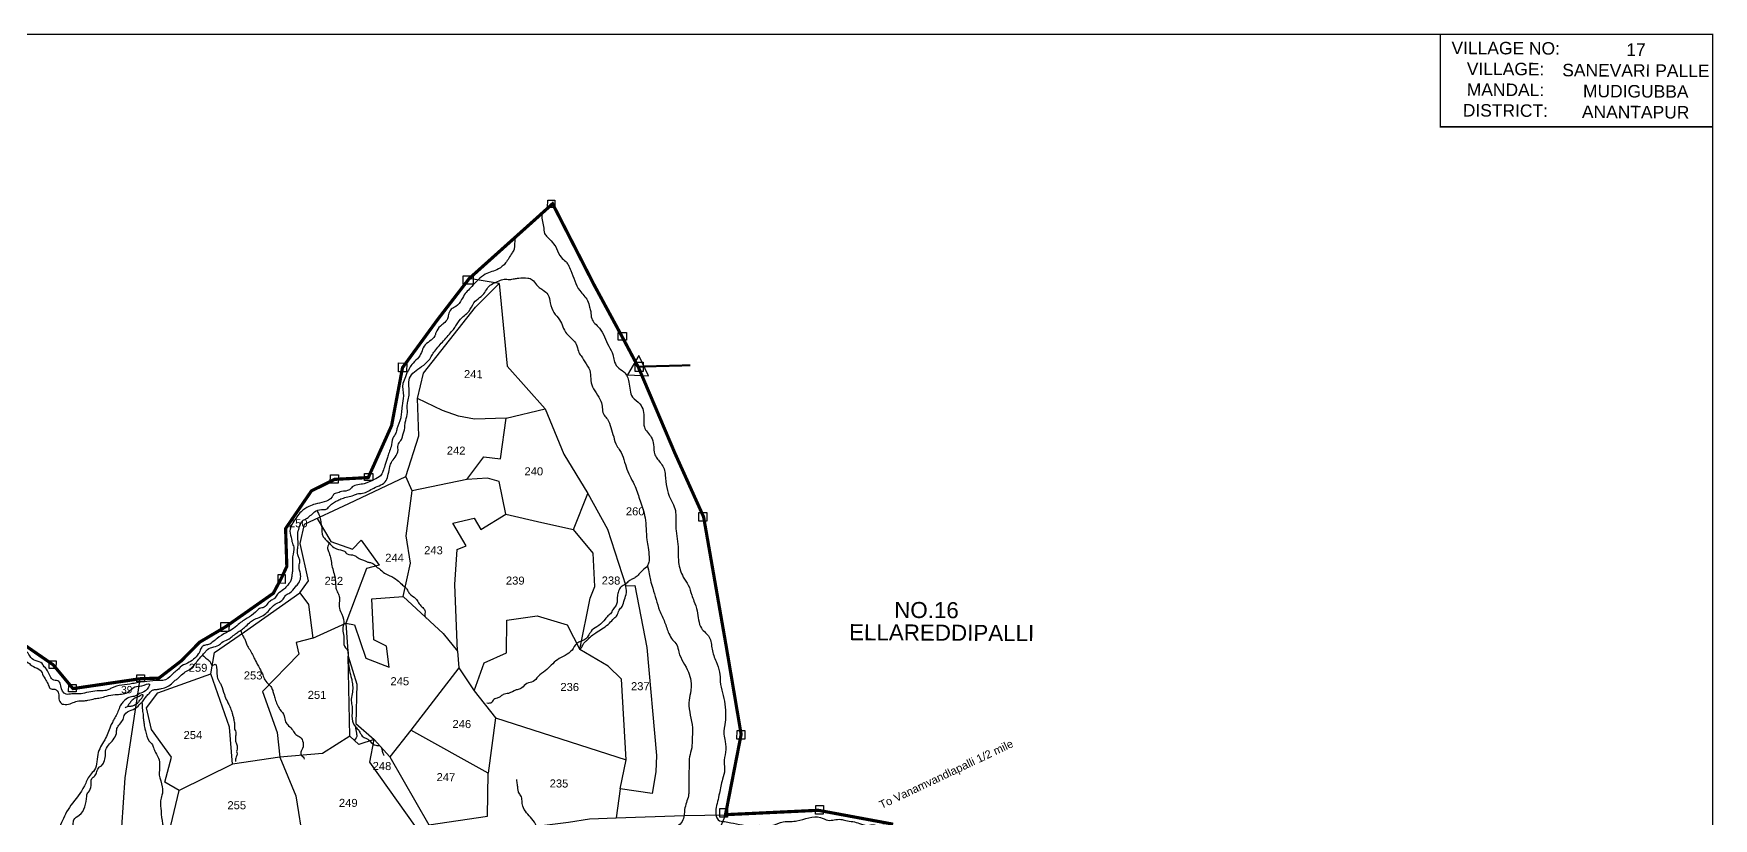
# Model space of a CAD drawing. Header units: feet. Extents: x 177753 to 186270, y 1578848 to 1588126.
# Drawn here: x 181048 to 185264, y 1586156 to 1588126 of the extents above; entities that cross this region are included whole.
import ezdxf
from ezdxf.enums import TextEntityAlignment as Align

# ---------------------------------------------------------------- set-up
doc = ezdxf.new("R2010")
doc.units = ezdxf.units.FT
doc.header["$LTSCALE"] = 15
doc.header["$MEASUREMENT"] = 0
doc.linetypes.add('HIDDEN2', pattern=[0.1875, 0.125, -0.0625])
for name, color, linetype in [('DIMENSION', 7, 'Continuous'), ('PLOT', 7, 'Continuous'), ('PLOT NO', 7, 'Continuous'), ('TANKS-STREAM', 4, 'Continuous'), ('TEXT', 255, 'Continuous')]:
    doc.layers.add(name, color=color, linetype=linetype)
doc.layers.add('VILLAGE BOUNDRY', color=5, linetype='HIDDEN2', lineweight=100)
doc.styles.get("Standard").update_dxf_attribs({"font": 'arial.ttf'})

msp = doc.modelspace()

# ---------------------------------------------------------------- linework, layer by layer
at = {"layer": 'DIMENSION', "lineweight": -2}
for points in [[(182338.4, 1587707.6), (182356.4, 1587707.5), (182356.3, 1587689.1), (182338.3, 1587689.2)], [(182126.6, 1587517.9), (182151.5, 1587517.7), (182151.3, 1587496.9), (182126.5, 1587497)], [(182515.1, 1587375.8), (182536, 1587375.7), (182535.9, 1587356.1), (182515, 1587356.2)], [(181964.1, 1587299), (181984.6, 1587298.9), (181984.5, 1587276.9), (181964, 1587277)], [(182558.1, 1587300.8), (182577.7, 1587300.7), (182577.6, 1587277.9), (182558, 1587278)], [(181793, 1587018.5), (181813.2, 1587018.4), (181813, 1586997.4), (181792.8, 1586997.5)], [(181878.9, 1587021.9), (181899.6, 1587021.8), (181899.6, 1587004.2), (181878.8, 1587004.3)], [(182717.5, 1586923.5), (182737.6, 1586923.4), (182737.5, 1586901.6), (182717.4, 1586901.8)], [(181661.8, 1586768.4), (181679.9, 1586768.3), (181679.7, 1586745.9), (181661.7, 1586746)], [(181517.9, 1586647.4), (181538.8, 1586647.3), (181538.6, 1586625), (181517.8, 1586625.1)], [(181087.2, 1586551.4), (181104.6, 1586551.3), (181104.4, 1586532.1), (181087.1, 1586532.2)], [(181136.4, 1586491.9), (181154.9, 1586491.8), (181154.8, 1586473.7), (181136.3, 1586473.8)], [(181307.8, 1586516.1), (181326.5, 1586516), (181326.4, 1586498.6), (181307.7, 1586498.7)], [(182813.5, 1586376.5), (182832.9, 1586376.4), (182832.8, 1586354.9), (182813.4, 1586355)], [(183010.9, 1586188.6), (183030.3, 1586188.5), (183030.1, 1586166.9), (183010.8, 1586167)], [(182770.4, 1586180.9), (182789.7, 1586180.8), (182789.6, 1586159.2), (182770.3, 1586159.4)]]:
    msp.add_lwpolyline(points, close=True, dxfattribs=at)
msp.add_lwpolyline([(182538.3, 1587269.3), (182591.6, 1587266.7), (182567.4, 1587317.8), (182538.3, 1587269.3)], dxfattribs=at)
at = {"layer": 'PLOT', "lineweight": -2}
for points in [[(181716.8, 1586722.5), (181738.2, 1586752.2), (181717.6, 1586846.1), (181728.2, 1586894.1), (181839.1, 1586946.2), (181982.3, 1587014.4), (182015, 1587116.2), (182011.8, 1587209.9), (182026.6, 1587273.7), (182157.5, 1587438.8), (182216.8, 1587498.3), (182141.4, 1587510.8)], [(182216.8, 1587498.3), (182237.1, 1587290.8), (182331.8, 1587184.1), (182378.9, 1587069.8), (182439.4, 1586971.2), (182488.1, 1586882.3), (182534.8, 1586739.4), (182557.5, 1586740.5), (182587, 1586584.8), (182611.2, 1586313.7), (182610.2, 1586273), (182600.4, 1586218.6), (182520.3, 1586230.1), (182510.1, 1586157.3)], [(182234.5, 1587160.5), (182154.6, 1587158.4), (182114.5, 1587165.7), (182074.8, 1587179.4), (182011.8, 1587209.9)], [(182135.5, 1587006.7), (182178.5, 1587063.5), (182219.7, 1587058.3), (182234.5, 1587160.5), (182331.8, 1587184.1)], [(181749, 1586608.1), (181832.2, 1586645.9), (181854, 1586641.8), (181881.8, 1586558.4), (181940.9, 1586535.3), (181934, 1586588.6), (181901.9, 1586604), (181897.5, 1586707.2), (181975.4, 1586713.1), (181994.1, 1586796.9), (181983.4, 1586864.8), (181998.5, 1586977.8), (181982.3, 1587014.4)], [(182233.2, 1586919.9), (182216.8, 1587001.4), (182187.2, 1587009.7), (182135.5, 1587006.7), (181998.5, 1586977.8)], [(182520.5, 1586230), (182535.6, 1586303.4), (182523.5, 1586505.4), (182490.3, 1586538), (182418.9, 1586580.2), (182444.8, 1586709), (182456.5, 1586737.7), (182452.5, 1586821.6), (182403.4, 1586880.9), (182439.4, 1586971.2)], [(181760.2, 1586909.1), (181794.6, 1586851), (181848.9, 1586831.4), (181870, 1586854.1), (181915.5, 1586791.7), (181883.8, 1586783.3), (181832.2, 1586645.9)], [(182112.4, 1586575.5), (182105.3, 1586743.1), (182111.1, 1586830.6), (182133.7, 1586840.1), (182100.6, 1586896.9), (182154.2, 1586909.2), (182170.4, 1586881.2), (182233.2, 1586919.9), (182323.4, 1586898.5), (182403.4, 1586880.9)], [(181469.8, 1585969.5), (181445.8, 1586033.8), (181412.3, 1586078.9), (181392.5, 1586138.6), (181413.3, 1586225.9), (181378, 1586247.3), (181394.2, 1586309.6), (181344.6, 1586379.1), (181331.4, 1586433.5), (181360.1, 1586471), (181492.9, 1586518.5), (181502.7, 1586572.7), (181577.5, 1586624), (181716.8, 1586722.5), (181738.3, 1586693), (181749, 1586608.1), (181707.6, 1586597.6), (181713.9, 1586567.9), (181623.1, 1586474.5), (181659.6, 1586371.5), (181666.3, 1586309.4), (181547.5, 1586292), (181413.3, 1586225.9)], [(181975.4, 1586713.1), (182076.4, 1586620.2), (182112.4, 1586575.5), (182115.8, 1586533.9), (181995, 1586377.9), (181942.7, 1586310.3), (181902.8, 1586354)], [(182154.2, 1586475.8), (182178.7, 1586546.2), (182235, 1586571.9), (182236.1, 1586653.8), (182312.4, 1586664.7), (182387.4, 1586641.8), (182418.9, 1586580.2)], [(181832.2, 1586645.9), (181837.6, 1586563.2), (181859.7, 1586492.8), (181856.8, 1586394.2), (181902.8, 1586354)], [(181841.9, 1586362.3), (181837.6, 1586563.2)], [(182115.8, 1586533.9), (182154.2, 1586475.8), (182207.8, 1586408.7), (182189, 1586269.8)], [(180870.1, 1585557.9), (181131.8, 1585552.4), (181193.5, 1585552.3), (181242.4, 1585552.3), (181235.6, 1585676.2), (181232.3, 1585771.4), (181229.6, 1585808.4), (181227.4, 1585908.1), (181241, 1585966.9), (181262, 1586052.5), (181265.7, 1586071.9), (181278.4, 1586258.2), (181315.6, 1586506.5)], [(181547.5, 1586292), (181539.9, 1586384.8), (181492.9, 1586518.5)], [(182207.8, 1586408.7), (182535.6, 1586303.4)], [(182032.1, 1586100.8), (181891.9, 1586296.9), (181902.8, 1586354), (181864.7, 1586341.7), (181841.9, 1586362.3), (181773.2, 1586318.9), (181666.3, 1586309.4)], [(182040.2, 1586140.2), (182187.3, 1586161.7), (182189, 1586269.8), (181995, 1586377.9)], [(181666.3, 1586309.4), (181706.4, 1586212.5), (181725.8, 1586092.3), (181708.9, 1586052.8), (181708.5, 1586025.4)], [(181942.7, 1586310.3), (182040.2, 1586140.2), (182055, 1586102.5)], [(181227.4, 1585908.1), (181345.5, 1585935.7), (181378.1, 1585945.1), (181415.2, 1585954.3), (181469.8, 1585969.5), (181679.8, 1586019.2), (181708.5, 1586025.4), (182032.1, 1586100.8), (182098.6, 1586105.9), (182310.4, 1586136.9), (182390.6, 1586146.4), (182443.4, 1586154.8), (182510.1, 1586157.3), (182680.8, 1586163.7), (182784.6, 1586165.4)], [(182784.6, 1586165.4), (182757.3, 1586099.6), (182940.6, 1586101.5), (183019.8, 1586115.6), (183139.2, 1586106.7), (183238.5, 1586074.7), (183293.2, 1586071.2)]]:
    msp.add_lwpolyline(points, dxfattribs=at)
at = {"layer": 'PLOT NO', "color": 5, "const_width": 3.75}
for points in [[(177754.6, 1588123.7), (185261.8, 1588123.7), (185261.8, 1578850.2), (177754.6, 1578850.2)], [(185261.8, 1588123.7), (184578.4, 1588123.7), (184578.4, 1587891.7), (185261.8, 1587891.7)]]:
    msp.add_lwpolyline(points, close=True, dxfattribs=at)
at = {"layer": 'TANKS-STREAM', "lineweight": -2}
for points in [[(182324.2, 1587674.9), (182324.2, 1587658.3), (182328, 1587641.7), (182330.7, 1587624), (182337.4, 1587615.5), (182360.9, 1587586.1), (182372.2, 1587564.2), (182383.8, 1587553.9), (182389.5, 1587545.9), (182396.9, 1587531), (182418.8, 1587480.5), (182438.4, 1587455.5), (182443.5, 1587438.8), (182446.4, 1587428.1), (182448.8, 1587410.2), (182468.1, 1587386.7), (182491.5, 1587340.9), (182502.1, 1587320.2), (182505, 1587305), (182513.4, 1587289.5), (182529.7, 1587276.5), (182542.3, 1587251.1), (182551.3, 1587213.3), (182569.9, 1587196.1), (182580.1, 1587160.2), (182581, 1587138.1), (182598.3, 1587112.6), (182604, 1587094), (182607.6, 1587068.8), (182622.9, 1587046.9), (182630.8, 1587033.4), (182633.6, 1587017.2), (182646.3, 1586958), (182656.2, 1586938), (182660.3, 1586899), (182660.6, 1586877.9), (182664.5, 1586850.9), (182667, 1586798.5), (182678.7, 1586761.8), (182691.3, 1586741.1), (182699.9, 1586716.7), (182705.4, 1586701.2), (182713.7, 1586676.9), (182724.2, 1586633.2), (182744, 1586610.8), (182751, 1586580.5), (182760.8, 1586549.8), (182769.8, 1586522.7), (182771.6, 1586499.7), (182783.3, 1586442.8), (182784.8, 1586413.3), (182783.9, 1586398.6), (182780.5, 1586367.2), (182783.6, 1586349.3), (182784.7, 1586322.2), (182780.9, 1586296), (182782.4, 1586278.6), (182777.1, 1586254.4), (182769.3, 1586219.4), (182764.8, 1586198.4), (182760.4, 1586178.9), (182760.6, 1586165), (182766.6, 1586152.2), (182782.1, 1586148.2), (182798, 1586145.3), (182826.6, 1586139.6), (182839.8, 1586137.5), (182870.8, 1586138.9), (182903.1, 1586138.7), (182929.4, 1586147.7), (182948.5, 1586148.4), (182963.7, 1586149.9), (183022.9, 1586158.3), (183041.6, 1586151.5), (183073.8, 1586153.7), (183086.5, 1586150.4), (183104.1, 1586147.9), (183121.1, 1586143.5), (183141.8, 1586138.2), (183157.4, 1586140.1), (183169.3, 1586136.8), (183183, 1586138.8), (183188.8, 1586136.3), (183195.9, 1586130.3), (183210.6, 1586122.7), (183227.8, 1586123.6)], [(182256.1, 1587613.7), (182255.1, 1587593.7), (182254, 1587584.5), (182249, 1587575), (182240.8, 1587562), (182232.8, 1587550.1), (182214.6, 1587535), (182181.9, 1587521.6), (182147.9, 1587491), (182142.2, 1587484.8), (182131.5, 1587473.2), (182122.5, 1587458), (182107.9, 1587440.4), (182095.9, 1587433.7), (182089.4, 1587420.4), (182086.8, 1587410.1), (182077, 1587398.2), (182069.1, 1587391.5), (182057.9, 1587374.7), (182055.1, 1587366.8), (182028.2, 1587341), (182021.6, 1587325), (182011.5, 1587309.3), (181997.3, 1587295), (181990.1, 1587282.6), (181985.2, 1587273.9), (181981.6, 1587263.9), (181975, 1587247.4), (181976.4, 1587216.4), (181973, 1587191.8), (181971.3, 1587174.4), (181969.6, 1587161.1), (181960.2, 1587133.7), (181957.2, 1587123.2), (181950, 1587110.4), (181945.3, 1587088.6), (181940.3, 1587074.5), (181936.2, 1587061.5), (181930.1, 1587041.4), (181924.8, 1587026.8), (181919.1, 1587016), (181903, 1587006.5), (181877.9, 1586995.8), (181848, 1586987.8), (181840.9, 1586980.8), (181821, 1586976.1), (181808.5, 1586972.3), (181802.7, 1586970.2), (181797.2, 1586962.7), (181777.5, 1586950.3), (181755, 1586944.7), (181739.4, 1586939.1), (181719.8, 1586925.6), (181699, 1586897.8), (181691.3, 1586876.7), (181695.8, 1586857.1), (181697.1, 1586848.9), (181701.1, 1586837), (181698.2, 1586812.9), (181698.1, 1586795.2), (181698, 1586780.3), (181697.2, 1586771.1), (181696.3, 1586762.9), (181694.1, 1586753.2), (181682.8, 1586738.2), (181675.7, 1586730.6), (181660.2, 1586718.5), (181653.6, 1586709), (181645.7, 1586703.6), (181636.4, 1586696.4), (181626.6, 1586685.8), (181615.4, 1586682.9), (181605, 1586673.7), (181584.6, 1586658.9), (181573.7, 1586651.9), (181561.9, 1586642.7), (181546.2, 1586629.9), (181531.5, 1586622.1), (181508.9, 1586607.8), (181498.5, 1586599.2), (181487.3, 1586592.5), (181477, 1586590.3), (181470.2, 1586586), (181465.5, 1586575.2), (181461.7, 1586568.7), (181434.3, 1586545.7), (181416.3, 1586535.7), (181413.6, 1586532.7), (181405.7, 1586525.7), (181395.6, 1586516.3), (181372.9, 1586502.3), (181362.9, 1586502.3), (181332.4, 1586499.8), (181310.9, 1586496.9), (181296.8, 1586494.3), (181243.7, 1586482.9), (181234.7, 1586478.3), (181218.4, 1586476.5), (181197.2, 1586474.7), (181176, 1586470.5), (181160.2, 1586468.4), (181144.7, 1586468.8), (181129.7, 1586467.5), (181116.5, 1586488.7), (181112, 1586499.9), (181099.2, 1586503.2), (181083.2, 1586526.7), (181072.7, 1586540.3), (181070, 1586544.7), (181052.4, 1586552.1), (181038.8, 1586563.9), (181029.9, 1586575.8), (181005.8, 1586582.9), (180992.5, 1586600.1), (180981.7, 1586606.7), (180961.9, 1586612.8), (180950.1, 1586633.7), (180930.5, 1586639.5), (180922.7, 1586642.6), (180901.3, 1586662.2), (180891, 1586673.4), (180838.8, 1586675.9), (180824.9, 1586676.8), (180800.5, 1586675.9), (180788.5, 1586671.6), (180781.7, 1586667.6), (180772.4, 1586663.3), (180762.6, 1586661.7), (180749.1, 1586664.8), (180737.6, 1586664), (180728.9, 1586663), (180669.6, 1586676.4), (180653.3, 1586683.5), (180636.5, 1586687.9), (180619.1, 1586690.5), (180599.1, 1586700.6), (180582.3, 1586705.1), (180544.8, 1586729), (180516.6, 1586739.2), (180503.4, 1586749.3), (180492, 1586754.2), (180473.8, 1586760), (180458.6, 1586772.6), (180386.4, 1586799.2), (180360.6, 1586804), (180340.8, 1586814.9), (180290.8, 1586829.4), (180266.7, 1586840.1), (180251.5, 1586844.5), (180228.2, 1586852.6), (180199.1, 1586859), (180178.3, 1586869.9), (180151.1, 1586874.2), (180132.4, 1586883), (180113.1, 1586890.1), (179931.6, 1587017.4), (179819.6, 1586993.1), (179796.3, 1586980.6), (179778.9, 1586972.8), (179752.6, 1586965.1), (179722.5, 1586958.2), (179703.7, 1586949.7), (179657.2, 1586935.7), (179602.3, 1586925.3), (179589.3, 1586924.7), (179556, 1586936.8), (179533.8, 1586946.2), (179515.1, 1586958.2), (179493.6, 1586958.7), (179471.1, 1586954), (179444.4, 1586943.2), (179432.4, 1586936.5), (179398.9, 1586927.1), (179362.5, 1586911.9), (179315.6, 1586901.6), (179289.3, 1586885.4), (179266.7, 1586884.5), (179249.3, 1586886.6), (179197.3, 1586885.8), (179159.7, 1586877.5), (179131.4, 1586867.8), (179085.5, 1586847.6), (179053, 1586835.1), (179016.1, 1586817.6), (178944.4, 1586782), (178909.2, 1586773.3), (178897.4, 1586763.6), (178887.5, 1586761.1), (178882.6, 1586762.3), (178889.4, 1586767.6)], [(181319.6, 1586446.3), (181326.8, 1586456.2), (181333.2, 1586464.9), (181341.2, 1586472.5), (181344.8, 1586476.9), (181352, 1586479.3), (181360.5, 1586480.1), (181369.3, 1586481.8), (181397.1, 1586496.5), (181399.9, 1586499.8), (181408.2, 1586505.5), (181414, 1586510.7), (181425.9, 1586521.6), (181438.7, 1586529.1), (181448.9, 1586538.1), (181467.8, 1586561.2), (181477.3, 1586571.3), (181481.9, 1586577.2), (181496, 1586585.3), (181513.3, 1586591.2), (181520.9, 1586597.6), (181535.8, 1586604.9), (181557.5, 1586621.1), (181566.8, 1586627), (181578, 1586635.3), (181589.8, 1586646.8), (181600.4, 1586654.6), (181614, 1586660.1), (181639.4, 1586678.5), (181654.2, 1586693.4), (181668.8, 1586701.2), (181676.2, 1586708.7), (181682.5, 1586717), (181691.1, 1586722.1), (181705.4, 1586737.1), (181713.5, 1586746.3), (181718.5, 1586759.9), (181717, 1586774.3), (181714.8, 1586792.6), (181716.6, 1586804.3), (181712.8, 1586812.7), (181710.8, 1586831.6), (181712.3, 1586843.6), (181711.2, 1586860.7), (181711.8, 1586873.7), (181716, 1586889.2), (181722.9, 1586903), (181731.4, 1586907.6), (181753.5, 1586925.1), (181770.6, 1586931.3), (181781.2, 1586931.4), (181791.1, 1586939.9), (181811.5, 1586954.1), (181822.5, 1586958.8), (181836.5, 1586962.8), (181851.9, 1586967), (181860.4, 1586970.7), (181873.9, 1586972.2), (181888, 1586977.4), (181902.2, 1586985), (181933.1, 1587004.1), (181938.4, 1587019.9), (181942.6, 1587039.1), (181946.5, 1587050.1), (181955.8, 1587062.4), (181962.8, 1587081.6), (181963.7, 1587096.1), (181971.7, 1587107), (181974.5, 1587115.6), (181979.7, 1587136.6), (181981, 1587149.9), (181986, 1587169.9), (181986, 1587189.7), (181987.4, 1587202.4), (181990.7, 1587218.3), (181991.7, 1587261.1), (182022.1, 1587289.8), (182040.3, 1587306.1), (182047.8, 1587317.9), (182054.9, 1587328.4), (182077.3, 1587354.8), (182100.1, 1587381.2), (182103.6, 1587385.6), (182109.4, 1587395), (182123.8, 1587412.8), (182135.3, 1587422.9), (182140.8, 1587428.5), (182153.5, 1587450.2), (182180.9, 1587476), (182188.2, 1587488.3), (182216.9, 1587505.1), (182229, 1587509.2), (182242.4, 1587508.7), (182255, 1587510.4), (182265.7, 1587512.1), (182288.2, 1587512.2), (182299.3, 1587507.9), (182310.7, 1587494.9), (182319.5, 1587487), (182327.3, 1587481.4), (182338.5, 1587470.8), (182345, 1587449.7), (182354.1, 1587425.4), (182368.1, 1587407.5), (182385.7, 1587372.7), (182410.2, 1587345.9), (182415.6, 1587328.3), (182422.1, 1587316.6), (182435.2, 1587296.5), (182445.4, 1587275), (182446.7, 1587254.8), (182453.4, 1587234.4), (182466.7, 1587213.2), (182473.2, 1587199.1), (182480.3, 1587167.7), (182488.4, 1587158), (182496.8, 1587136.9), (182504, 1587113.8), (182511.8, 1587090.9), (182519.8, 1587079.4), (182537.2, 1587032.3), (182557.8, 1586988.9), (182570.5, 1586952.8), (182577.2, 1586933.1), (182582.7, 1586910.6), (182587.5, 1586855.3), (182590.7, 1586835.6), (182592.8, 1586812.5), (182592.2, 1586799), (182588.8, 1586790), (182576.9, 1586778.9), (182567.3, 1586768.8), (182557.7, 1586760.4), (182550.3, 1586756.5), (182541.9, 1586751.5), (182533.5, 1586743.5), (182522.6, 1586737), (182516.4, 1586726.3), (182513.5, 1586714.5), (182512.9, 1586706.7), (182512.3, 1586696), (182507.2, 1586686.5), (182500.4, 1586677.5), (182497.5, 1586671.9), (182489.6, 1586664.1), (182482.8, 1586656.2), (182466.4, 1586640), (182449.5, 1586628.3), (182434.1, 1586606.5), (182411.4, 1586594.8), (182399.7, 1586578.6), (182362.9, 1586554.2), (182332.4, 1586526.8), (182314.2, 1586512), (182301.9, 1586499.4), (182286.1, 1586494.4), (182273.5, 1586483.8), (182264.4, 1586479.6), (182259.2, 1586478.4), (182240.3, 1586469.9), (182226.5, 1586466.8), (182219.3, 1586461.3), (182211.4, 1586457.8), (182201.6, 1586452.7), (182198, 1586447.2), (182186.1, 1586444.9)], [(181759.7, 1586928.7), (181764.1, 1586918.5), (181767, 1586912.3), (181768.2, 1586904.5), (181770.8, 1586891.2), (181775.1, 1586863), (181781.9, 1586855.3), (181795.9, 1586841.1), (181808.6, 1586832.6), (181828.2, 1586826.4), (181835.6, 1586819.7), (181853.2, 1586816.2), (181860.1, 1586811.5), (181871.4, 1586805.8), (181880.2, 1586802.3), (181887.3, 1586799.5), (181895.4, 1586797.3), (181903.8, 1586792.6), (181909.4, 1586786.9), (181915.7, 1586782.9), (181928.8, 1586771.7), (181942.3, 1586765.2), (181961.1, 1586753.8), (181972.2, 1586743.5), (181980.6, 1586736.5), (181986.6, 1586728.9), (181991.7, 1586720.3), (182007.1, 1586707.9), (182014.4, 1586697.3), (182022.5, 1586687.2), (182030.3, 1586678.1), (182031, 1586662), (182034.8, 1586658.4)], [(181784.8, 1586852.3), (181788.4, 1586848.6), (181786.2, 1586835.7), (181788.5, 1586826.2), (181793.1, 1586810.5), (181800, 1586778.2), (181804.6, 1586761.7), (181806.5, 1586737.5), (181810.3, 1586724.9), (181815.4, 1586713.1), (181815.7, 1586701.3), (181815.6, 1586683.2), (181821.8, 1586668.2), (181826.7, 1586643.4), (181824.4, 1586635.6), (181824.3, 1586626.2), (181827, 1586608.9), (181826.9, 1586597.9), (181826.9, 1586592.8), (181836.7, 1586576.2), (181837.6, 1586563.2), (181837.8, 1586553.5), (181844.6, 1586512.2), (181847.3, 1586501.6), (181847.9, 1586468.6), (181845.4, 1586450.9), (181847.7, 1586436.8), (181847.5, 1586405.9), (181856.8, 1586385), (181864.3, 1586377.1), (181869.3, 1586368), (181877.9, 1586358.9), (181885.8, 1586355.8), (181891.9, 1586350.5), (181907.3, 1586339.5), (181917.5, 1586338), (181924.9, 1586319.8), (181928.4, 1586313.5)], [(182589.1, 1586790.5), (182593, 1586769.9), (182596.3, 1586753.8), (182602.3, 1586733.5), (182619.3, 1586678), (182631.8, 1586648.8), (182642.7, 1586619.7), (182651.9, 1586604.3), (182662.1, 1586591.6), (182667.4, 1586573.6), (182691.7, 1586523.4), (182697.7, 1586501.2), (182696.4, 1586470.5), (182692.8, 1586446.4), (182701.7, 1586383.7), (182700.7, 1586348.1), (182699.9, 1586332.8), (182694.4, 1586310.6), (182693.5, 1586291.1), (182692.6, 1586270.1), (182692.7, 1586223.9), (182691.5, 1586213.1), (182682.1, 1586178.4), (182680.8, 1586163.7), (182675.5, 1586148.5), (182664.3, 1586136.3), (182652, 1586128), (182640, 1586118.1), (182621.8, 1586084.2), (182598.6, 1586061.4), (182586.3, 1586045), (182573.2, 1586030.9), (182562, 1586016.4), (182539.3, 1585997.4), (182533.1, 1585987.5), (182536, 1585968.5), (182515.6, 1585950.2), (182504.3, 1585927.7), (182497.3, 1585914.7), (182481.5, 1585897.9), (182457.3, 1585873.9), (182442, 1585837.8), (182430.4, 1585811.8), (182421.4, 1585786.6), (182411.4, 1585770.2), (182394.8, 1585755.4), (182386.3, 1585742.8), (182379.4, 1585729), (182359.1, 1585682.3), (182355.2, 1585663.9), (182336.8, 1585639.9), (182336.8, 1585631.9), (182335.7, 1585625.7), (182316.4, 1585592.9), (182309.1, 1585587.9), (182293.4, 1585569.7), (182285.6, 1585560.6), (182277.2, 1585551.3), (182268.3, 1585542), (182255.1, 1585529.2), (182248.6, 1585517.9), (182228.9, 1585496.8), (182220.4, 1585488.4), (182214.5, 1585477.4), (182206.9, 1585460.3), (182199.6, 1585452), (182184.7, 1585434.1), (182180.9, 1585427.2), (182164.4, 1585400.2), (182155.4, 1585384.7), (182138.5, 1585351.8), (182132.3, 1585335), (182115.3, 1585321.7), (182107.4, 1585309.4), (182101.5, 1585303), (182095.5, 1585292.8), (182087.7, 1585283.5), (182079.1, 1585275.2), (182066.6, 1585259.2), (182064.3, 1585237.8), (182058.8, 1585215.8), (182055.5, 1585200.8), (182054.7, 1585188.2), (182049.2, 1585168.7), (182031.6, 1585141.7), (182023.6, 1585116.1), (182018.4, 1585101.1), (182000.6, 1585084), (181990.9, 1585071.5), (181984.1, 1585062.7), (181966.5, 1585033), (181964.3, 1585018.6), (181959.3, 1584995.8), (181951.4, 1584973.1), (181942.5, 1584961.6), (181939.4, 1584951.1), (181936.2, 1584937.5), (181931.5, 1584923), (181918.8, 1584873.8), (181908.3, 1584853.5), (181897.7, 1584833.4), (181890.9, 1584824.3), (181882.3, 1584813.1), (181859.7, 1584754.9), (181839.8, 1584731.4), (181832.8, 1584707), (181824.5, 1584688.5), (181816.7, 1584678.3), (181804.1, 1584644.5), (181798.8, 1584629), (181785, 1584583.6), (181780.6, 1584545.1), (181766.7, 1584513.6), (181752.2, 1584495.9), (181735.5, 1584469.2), (181716.9, 1584451.4), (181678.9, 1584482.8), (181671.2, 1584491.4), (181659.2, 1584505.3), (181643.7, 1584513.2), (181634.3, 1584525.3), (181625.8, 1584533.9), (181576.8, 1584573.3), (181558.6, 1584586.1), (181542.4, 1584599.2), (181533.5, 1584609.1), (181521.7, 1584618.2), (181467.8, 1584653.3), (181460.8, 1584665.8), (181450.9, 1584681.7), (181443.4, 1584690.9), (181439, 1584698.8), (181431.9, 1584709.7), (181422.5, 1584717.5), (181416.5, 1584731), (181405.7, 1584742.8), (181375.4, 1584782.9), (181368.6, 1584789.7), (181360.3, 1584791), (181346.8, 1584787.7), (181276.3, 1584787.2), (181258.4, 1584789.4), (181241.8, 1584789), (181231.9, 1584790.5), (181211.8, 1584788.5)], [(182419.4, 1586579.9), (182423.8, 1586585.7), (182426.2, 1586590.4), (182430.6, 1586597.4), (182436.2, 1586602.2), (182441.3, 1586607.5), (182462.5, 1586624), (182493.4, 1586646.1), (182505.2, 1586658.2), (182512.4, 1586665.7), (182517.9, 1586678.5), (182525, 1586687.9), (182531.1, 1586705.3), (182535.8, 1586722.6), (182533.5, 1586743.5)], [(180319, 1586248.9), (180323.2, 1586252.7), (180342, 1586264.1), (180346.6, 1586272.4), (180348.5, 1586280.7), (180352.7, 1586293.1), (180358.8, 1586305.1), (180373.3, 1586325.4), (180379.9, 1586335.7), (180393.3, 1586341.5), (180409.2, 1586351.2), (180425.5, 1586365.8), (180441.6, 1586383.3), (180484.3, 1586398.5), (180501.3, 1586412.8), (180507.5, 1586436.9), (180520.1, 1586459.8), (180530.7, 1586480.8), (180539.9, 1586497.7), (180563.4, 1586515.7), (180580.8, 1586525.8), (180595.9, 1586533.6), (180619.1, 1586543.2), (180649.4, 1586554.7), (180675.9, 1586566.3), (180701.6, 1586578.2), (180717.5, 1586590.1), (180733.8, 1586601), (180755.7, 1586615.2), (180770.9, 1586625.3), (180791.7, 1586637.2), (180797.1, 1586657.5), (180801.2, 1586662.4), (180817.9, 1586665.7), (180833.7, 1586663.8), (180869.5, 1586664.3), (180896.2, 1586650.6), (180909, 1586638.5), (180919.1, 1586632.8), (180941.3, 1586613.8), (180974.2, 1586595.8), (180984, 1586587.4), (180989.6, 1586579.5), (180999.7, 1586567.4), (181009.8, 1586560.5), (181037.7, 1586544.5), (181047.8, 1586536.9), (181065.1, 1586528.2), (181070.7, 1586518.3), (181079.3, 1586502.9), (181085.3, 1586491.5), (181090.1, 1586482.1), (181101.4, 1586480.1), (181111.2, 1586469.5), (181111.9, 1586455.9), (181118.2, 1586444.6), (181131.4, 1586442.3), (181147.7, 1586446.7), (181161.6, 1586450.8), (181173, 1586451.1), (181184.7, 1586452.5), (181202.4, 1586456.6), (181215.6, 1586458.8), (181231.1, 1586462.8), (181252.9, 1586466.8), (181284.2, 1586472.2), (181302.8, 1586486.5), (181319.8, 1586489), (181339, 1586493), (181329.2, 1586476.5), (181314, 1586469.1), (181300.8, 1586462.4), (181287.6, 1586459.8), (181274.3, 1586449.3), (181267.5, 1586441.4), (181261.4, 1586427.9), (181255.6, 1586414.4), (181248.8, 1586402.7), (181243.4, 1586391.4), (181229.2, 1586357.4), (181210.6, 1586321.7), (181207, 1586298.3), (181200.9, 1586277.6), (181189.9, 1586264.5), (181175.8, 1586237.5), (181142.2, 1586189.1), (181128.1, 1586166.6), (181118.6, 1586145.5), (181096.8, 1586100.4), (181082, 1586075.2), (181055.7, 1586037), (181039.6, 1586005.1), (181020.6, 1585967.5), (181006.5, 1585952.9), (180984.5, 1585932.3), (180975, 1585919.1), (180962.1, 1585899.2), (180957.9, 1585889.5), (180922.7, 1585874.2), (180909.5, 1585868.2), (180894.8, 1585866.4), (180877, 1585863.9), (180857, 1585860.2), (180840.4, 1585856.2), (180770.3, 1585826.9), (180733.6, 1585813.2), (180719.2, 1585800.8), (180704.1, 1585791.1), (180684.4, 1585783.3), (180658.3, 1585773.3), (180629.2, 1585761), (180607.3, 1585751.7), (180586.9, 1585741.6), (180549.9, 1585739.2), (180516, 1585752.2), (180506.3, 1585764.3), (180467.6, 1585778.4), (180448.4, 1585780), (180418.2, 1585782.8), (180398.6, 1585786.3), (180355.6, 1585780.9), (180331.1, 1585779.9), (180313.7, 1585777.8), (180268.3, 1585778), (180250.2, 1585777.4), (180230.6, 1585781.3), (180201.2, 1585788.2), (180189.5, 1585791.7), (180171.1, 1585802.7), (180158.3, 1585815.2), (180147.4, 1585823.2), (180130.9, 1585838.7), (180117.8, 1585854.2)], [(181568.3, 1586628), (181573.3, 1586614.6), (181576.3, 1586609.5), (181579.9, 1586601.4), (181583.5, 1586591.4), (181590.7, 1586579.6), (181594.3, 1586573.4), (181598.4, 1586565.6), (181601.2, 1586559.4), (181609.8, 1586543.2), (181612.5, 1586537.9), (181616.1, 1586531.7), (181618.9, 1586526.4), (181620, 1586523.9), (181622.8, 1586518.6), (181624.7, 1586513.3), (181630.8, 1586500.7), (181643.6, 1586486.8), (181648.3, 1586477.3), (181651, 1586467.2), (181654.6, 1586455.5), (181666.5, 1586429.3), (181677.3, 1586413.3), (181680.5, 1586398.2), (181688.3, 1586388.4), (181698.9, 1586377.2), (181706.1, 1586366.8), (181717.2, 1586360), (181723.2, 1586331.8), (181719.5, 1586324.6), (181720.5, 1586314.3), (181724.8, 1586310.3), (181727, 1586304.6)], [(181472.5, 1586566), (181483.4, 1586556.3), (181492.3, 1586547.6), (181496.8, 1586540.2), (181504, 1586543.1), (181507.5, 1586533.6), (181508.1, 1586526), (181509.2, 1586511.4), (181514.9, 1586498.3), (181519.3, 1586490.7), (181527.1, 1586466.6), (181533.7, 1586450.8), (181542.5, 1586432.4), (181546.5, 1586420), (181549, 1586411.4), (181551.2, 1586401.9), (181552.1, 1586395.5), (181552.1, 1586389.8), (181553.6, 1586378.2), (181555.5, 1586372.8), (181555.4, 1586362.7), (181555.1, 1586354.4), (181556.3, 1586345.5), (181558.2, 1586340.8), (181559.4, 1586336), (181559.1, 1586329.6), (181557.8, 1586323.9), (181559.3, 1586318.5), (181556.4, 1586310.3), (181554.8, 1586299.2)], [(180563.2, 1585714.2), (180571.8, 1585724.1), (180581.7, 1585724.5), (180601.6, 1585723.5), (180610.1, 1585732.4), (180623.4, 1585739.4), (180639.5, 1585745.4), (180659.9, 1585754.3), (180681.2, 1585764.6), (180701.1, 1585775.8), (180713.9, 1585782.4), (180736.2, 1585792.1), (180759.4, 1585802.4), (180770.8, 1585809.9), (180788.8, 1585815.5), (180812, 1585822.4), (180826.3, 1585829.4), (180847.1, 1585835), (180855.6, 1585839.2), (180866, 1585841.5), (180883.1, 1585847.5), (180888.8, 1585848.9), (180899.2, 1585850.8), (180912.4, 1585848.3), (180943.5, 1585845.4), (180955.3, 1585846.3), (180968.1, 1585848.1), (180983.3, 1585870.2), (180991, 1585884.8), (180997.2, 1585896.6), (181001.5, 1585904.1), (181022, 1585929.7), (181029.7, 1585950.5), (181038.3, 1585961.3), (181059.7, 1585982), (181065.9, 1585991.8), (181071.1, 1586007.9), (181090.3, 1586046.3), (181101.3, 1586067.9), (181110, 1586089.6), (181124.2, 1586103.7), (181140.9, 1586126.7), (181147.6, 1586140.9), (181149.5, 1586152.7), (181162.8, 1586163.9), (181181.6, 1586211.5), (181183.1, 1586218.1), (181185.9, 1586221.8), (181192.6, 1586238.3), (181194.6, 1586255.8), (181202.2, 1586262.8), (181207.3, 1586273.7), (181212.7, 1586284.3), (181218.7, 1586288.4), (181224.6, 1586297), (181228.6, 1586313.4), (181228.7, 1586324.8), (181248.1, 1586353.2), (181256, 1586369.5), (181257.5, 1586381.3), (181272.8, 1586404.6), (181277, 1586416.8), (181293.4, 1586427.8), (181310.5, 1586438.1), (181319.6, 1586446.3), (181320.9, 1586432.5), (181323, 1586418), (181323.7, 1586408), (181325.1, 1586395.8), (181326.6, 1586385.4), (181329.1, 1586375.7), (181338.2, 1586350.3), (181345.2, 1586342.9), (181348.9, 1586333.6), (181354.4, 1586321.7), (181363.2, 1586302.7), (181364.2, 1586279.7), (181363.7, 1586264.9), (181371.4, 1586235.6), (181370.5, 1586214.1), (181367.1, 1586200.4), (181368.1, 1586174.8), (181372, 1586142.6), (181385.1, 1586100.6), (181388, 1586087.2), (181393.5, 1586073.9), (181399.8, 1586064.2), (181406, 1586051.2), (181412.6, 1586036.4), (181427, 1586028.8), (181445.1, 1586013.1), (181447.7, 1586006.1), (181458.7, 1585966.4), (181468.2, 1585952.3), (181478.9, 1585946.4), (181492.6, 1585931.1), (181501.1, 1585921.4), (181507, 1585914.3), (181522.1, 1585905.3), (181539.5, 1585895.2), (181555.8, 1585892.5), (181584.1, 1585892.4), (181608.4, 1585894.4), (181638.4, 1585889.8)], [(181278.1, 1586433.4), (181286.2, 1586437.7), (181288.5, 1586437.7), (181297.3, 1586438.8), (181303.4, 1586441.7), (181308.9, 1586445), (181313.2, 1586450.4), (181316.8, 1586454.5), (181319.6, 1586457.8), (181321.8, 1586461), (181323.5, 1586465.7), (181322.1, 1586466.4), (181313.5, 1586462.4), (181308.7, 1586460.3), (181302.8, 1586457.9), (181297.9, 1586454.6), (181293.5, 1586450.1), (181290.3, 1586446.5), (181287.4, 1586442.9), (181283.7, 1586437.2)], [(181856.1, 1586385.9), (181858.3, 1586370.1), (181859.5, 1586364.9), (181853.3, 1586352)], [(182583.7, 1586042.1), (182516.6, 1586057), (182462, 1586066.6), (182450.9, 1586069.8), (182417.4, 1586073.1), (182399, 1586078.2), (182383.9, 1586075.1), (182359.1, 1586090.1), (182341.2, 1586098.9), (182333.1, 1586103.9), (182325.1, 1586109.5), (182310.4, 1586136.9), (182298.7, 1586155), (182275.9, 1586186.8), (182274.1, 1586199.9), (182271.1, 1586212.9), (182265.5, 1586221.6), (182263.7, 1586229.7), (182262.5, 1586240.9), (182260.7, 1586253.9)]]:
    msp.add_spline(points, degree=3, dxfattribs=at)
at = {"layer": 'VILLAGE BOUNDRY', "lineweight": -2, "ltscale": 15, "const_width": 8}
msp.add_lwpolyline([(180888.7, 1586685.8), (181097.5, 1586541.5), (181147.2, 1586481.8), (181315.6, 1586506.5), (181362.9, 1586508.2), (181418.6, 1586551.1), (181465.2, 1586598.4), (181530.6, 1586637.2), (181650, 1586721.1), (181670, 1586758.9), (181683.8, 1586788.4), (181680.7, 1586883.3), (181745.5, 1586977.9), (181803.6, 1587006.9), (181888.2, 1587011.4), (181946.7, 1587141.8), (181974.1, 1587287.2), (182062.8, 1587408.7), (182141.4, 1587510.8), (182311.7, 1587663.5), (182350.7, 1587698.7), (182455.5, 1587493.7), (182523.7, 1587367.7), (182566.5, 1587287.2), (182657.6, 1587072.7), (182729.7, 1586912.7), (182787.2, 1586583.4), (182823.9, 1586367), (182784.6, 1586165.4), (183017.4, 1586176.4), (183205.4, 1586141.5)], dxfattribs=at)
at = {"layer": 'VILLAGE BOUNDRY', "lineweight": -2, "ltscale": 25, "const_width": 5.02}
msp.add_lwpolyline([(182565.4, 1587289.8), (182696.3, 1587293.2)], dxfattribs=at)

# ---------------------------------------------------------------- texts
at = {"layer": 'DIMENSION', "lineweight": -2}
for s, height, p in [('241', 20.09, (182151.8, 1587271)), ('242', 20.09, (182108.7, 1587079.2)), ('240', 20.09, (182303.6, 1587027.1)), ('250', 20.09, (181712.5, 1586896.8)), ('260', 20.09, (182558.1, 1586926.7)), ('244', 20.09, (181954.1, 1586810.1)), ('243', 20.09, (182051.8, 1586829)), ('252', 20.09, (181801.8, 1586752.3)), ('239', 20.09, (182257.1, 1586752.9)), ('238', 20.09, (182497.3, 1586753.1)), ('259', 20.09, (181461.1, 1586534.1)), ('253', 20.09, (181599.3, 1586514.9)), ('39', 18.08, (181282.1, 1586479.3)), ('245', 20.09, (181967.3, 1586500.3)), ('236', 20.09, (182393.7, 1586485.8)), ('237', 20.09, (182570.9, 1586487.8)), ('251', 20.09, (181759.7, 1586466)), ('246', 20.09, (182122.9, 1586392.9)), ('254', 20.09, (181448.1, 1586365.2)), ('248', 20.09, (181922.6, 1586287.5)), ('247', 20.09, (182083.1, 1586259.6)), ('235', 20.09, (182366.8, 1586243.7)), ('255', 20.09, (181558.2, 1586189.1)), ('249', 20.09, (181838, 1586195))]:
    msp.add_text(s, height=height, rotation=359.6844, dxfattribs=at).set_placement(p, align=Align.MIDDLE_CENTER)
at = {"layer": 'PLOT NO', "lineweight": -2}
msp.add_text('To Vanamvandlapalli 1/2 mile', height=20.086, rotation=25.278, dxfattribs=at).set_placement((183176.1, 1586179.5))
at = {"layer": 'PLOT NO', "char_height": 31.302, "attachment_point": 2, "rotation": 359.6844}
for s, insert, width in [('VILLAGE NO:\\PVILLAGE:\\PMANDAL:\\PDISTRICT:', (184742.6, 1588104.8), 268.684), ('17\\PSANEVARI PALLE\\PMUDIGUBBA \\PANANTAPUR ', (185069.5, 1588100.9), 368.693)]:
    msp.add_mtext(s, dxfattribs=dict(at, insert=insert, width=width))
at = {"layer": 'TEXT', "color": 1, "lineweight": -2}
for s, height, p in [('NO.16', 40.17, (183207.8, 1586659.3)), ('ELLAREDDIPALLI', 40.172, (183094.6, 1586603.4))]:
    msp.add_text(s, height=height, rotation=359.6844, dxfattribs=at).set_placement(p)

doc.saveas('drawing.dxf')
